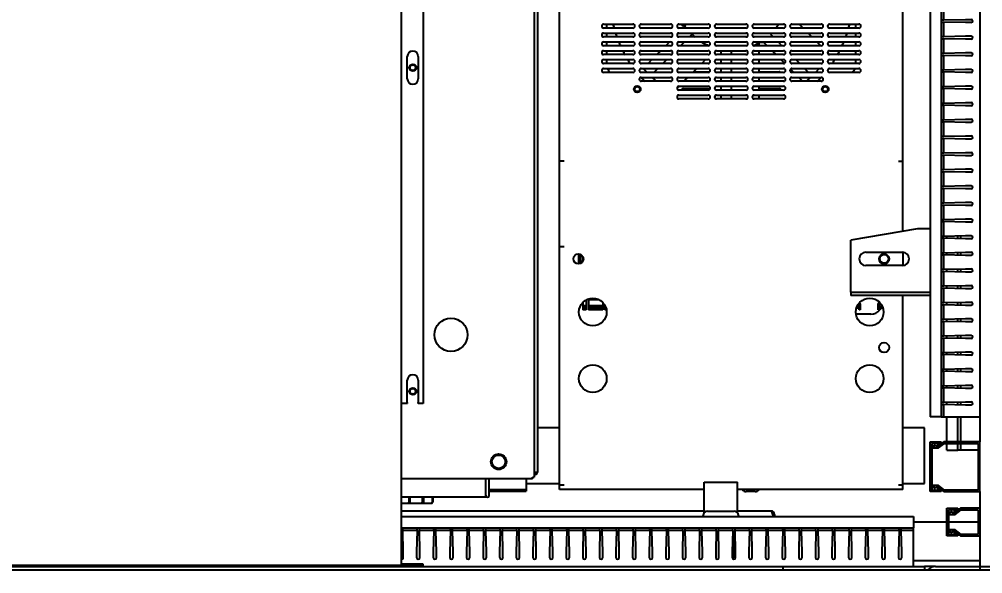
# Model space of a CAD drawing. Header units: feet. Extents: x -1522 to 1718, y -42 to 1309.
# Drawn here: x 33.255 to 36.109, y 7.458 to 9.099 of the extents above; entities that cross this region are included whole.
import ezdxf

# ---------------------------------------------------------------- set-up
doc = ezdxf.new("R2010")
doc.units = ezdxf.units.FT
doc.header["$MEASUREMENT"] = 0
doc.layers.add('E-EQPM-XFMR-1500V', color=141, linetype='Continuous')
doc.layers.add('G-NPLT', color=67, linetype='Continuous', plot=False)
doc.styles.add('NEI-A', font='arial.ttf')

# ---------------------------------------------------------------- blocks, each defined once
blk = doc.blocks.new('INV SKID')
at = {"layer": 'E-EQPM-XFMR-1500V', "linetype": 'Continuous'}
for p, q in [((-0.1247, 3.6492), (-0.1247, -3.2783)), ((-0.2723, 3.3572), (-0.2723, -3.2045)), ((-0.2395, 3.3572), (-0.2395, -3.2045)), ((-1.4354, -0.9276), (-1.4354, -3.3686)), ((-1.4452, -1.1064), (-1.4452, -3.3833)), ((-1.7733, -1.1507), (-1.7733, -3.1651)), ((-1.3698, -3.4194), (-1.3698, -1.1622)), ((-1.8389, -1.2426), (-1.8389, -3.6409)), ((-0.3527, -2.6555), (-0.3527, -1.3853)), ((-0.2313, -2.0297), (-0.2313, -1.9871)), ((-1.2393, -2.0423), (-1.1524, -2.0423)), ((-1.1524, -2.0538), (-1.2393, -2.0538)), ((-1.2303, -2.0423), (-1.2303, -2.0538)), ((-1.1278, -2.0423), (-1.0408, -2.0423)), ((-1.0408, -2.0538), (-1.1278, -2.0538)), ((-1.0162, -2.0423), (-0.9293, -2.0423)), ((-0.9293, -2.0538), (-1.0162, -2.0538)), ((-0.9976, -2.0472), (-1.0031, -2.0472)), ((-0.9971, -2.0481), (-1.0027, -2.0538)), ((-0.9047, -2.0423), (-0.8177, -2.0423)), ((-0.8177, -2.0538), (-0.9047, -2.0538)), ((-0.7931, -2.0423), (-0.7062, -2.0423)), ((-0.7062, -2.0538), (-0.7931, -2.0538)), ((-0.6816, -2.0423), (-0.5947, -2.0423)), ((-0.5947, -2.0538), (-0.6816, -2.0538)), ((-0.6601, -2.0423), (-0.6486, -2.0538)), ((-0.57, -2.0423), (-0.4831, -2.0423)), ((-0.4831, -2.0538), (-0.57, -2.0538)), ((-0.4921, -2.0538), (-0.4921, -2.0423)), ((-0.2395, -2.0297), (-0.2313, -2.0297)), ((-0.2395, -2.0363), (-0.2313, -2.0363)), ((-0.2313, -2.0297), (-0.1673, -2.0281)), ((-0.1673, -2.0379), (-0.2313, -2.0363)), ((-0.2313, -2.0789), (-0.2313, -2.0363)), ((-0.1673, -2.0281), (-0.1509, -2.0281)), ((-0.1509, -2.0379), (-0.1673, -2.0379)), ((-1.2393, -2.0685), (-1.1524, -2.0685)), ((-1.1524, -2.08), (-1.2393, -2.08)), ((-1.2303, -2.0685), (-1.2303, -2.08)), ((-1.1278, -2.0685), (-1.0408, -2.0685)), ((-1.0408, -2.08), (-1.1278, -2.08)), ((-1.0176, -2.0687), (-1.0218, -2.0729)), ((-1.0162, -2.0685), (-0.9293, -2.0685)), ((-0.9293, -2.08), (-1.0162, -2.08)), ((-0.9772, -2.0722), (-0.9851, -2.08)), ((-0.9047, -2.0685), (-0.8177, -2.0685)), ((-0.8177, -2.08), (-0.9047, -2.08)), ((-0.7931, -2.0685), (-0.7062, -2.0685)), ((-0.7062, -2.08), (-0.7931, -2.08)), ((-0.7452, -2.0722), (-0.7374, -2.08)), ((-0.6816, -2.0685), (-0.5947, -2.0685)), ((-0.5947, -2.08), (-0.6816, -2.08)), ((-0.6338, -2.0685), (-0.6223, -2.08)), ((-0.57, -2.0685), (-0.4831, -2.0685)), ((-0.4831, -2.08), (-0.57, -2.08)), ((-0.4921, -2.08), (-0.4921, -2.0685)), ((-0.2395, -2.0789), (-0.2313, -2.0789)), ((-0.2313, -2.0789), (-0.1673, -2.0773)), ((-0.1673, -2.0773), (-0.1509, -2.0773)), ((-1.2393, -2.0948), (-1.1524, -2.0948)), ((-1.1524, -2.1063), (-1.2393, -2.1063)), ((-1.2303, -2.0948), (-1.2303, -2.1063)), ((-1.1278, -2.0948), (-1.0408, -2.0948)), ((-1.0408, -2.1063), (-1.1278, -2.1063)), ((-1.0437, -2.0948), (-1.0552, -2.1063)), ((-1.0162, -2.0948), (-0.9293, -2.0948)), ((-0.9293, -2.1063), (-1.0162, -2.1063)), ((-0.9998, -2.0948), (-1.0113, -2.1063)), ((-0.9047, -2.0948), (-0.8177, -2.0948)), ((-0.8177, -2.1063), (-0.9047, -2.1063)), ((-0.7931, -2.0948), (-0.7062, -2.0948)), ((-0.7062, -2.1063), (-0.7931, -2.1063)), ((-0.7799, -2.0986), (-0.7799, -2.1063)), ((-0.7648, -2.0964), (-0.777, -2.0964)), ((-0.7665, -2.0948), (-0.755, -2.1063)), ((-0.7226, -2.0948), (-0.7111, -2.1063)), ((-0.6816, -2.0948), (-0.5947, -2.0948)), ((-0.5947, -2.1063), (-0.6816, -2.1063)), ((-0.6076, -2.0948), (-0.5961, -2.1063)), ((-0.57, -2.0948), (-0.4831, -2.0948)), ((-0.4831, -2.1063), (-0.57, -2.1063)), ((-0.4921, -2.1063), (-0.4921, -2.0948)), ((-0.2395, -2.0855), (-0.2313, -2.0855)), ((-0.1673, -2.0871), (-0.2313, -2.0855)), ((-0.2313, -2.1282), (-0.2313, -2.0855)), ((-0.1509, -2.0871), (-0.1673, -2.0871)), ((-1.8209, -2.2039), (-1.8209, -2.1382)), ((-1.7881, -2.1382), (-1.7881, -2.2039)), ((-1.2393, -2.121), (-1.1524, -2.121)), ((-1.1524, -2.1325), (-1.2393, -2.1325)), ((-1.2303, -2.121), (-1.2303, -2.1325)), ((-1.1278, -2.121), (-1.0408, -2.121)), ((-1.0408, -2.1325), (-1.1278, -2.1325)), ((-1.0699, -2.121), (-1.0814, -2.1325)), ((-1.0162, -2.121), (-0.9293, -2.121)), ((-0.9293, -2.1325), (-1.0162, -2.1325)), ((-0.9047, -2.121), (-0.8177, -2.121)), ((-0.8177, -2.1325), (-0.9047, -2.1325)), ((-0.8922, -2.121), (-0.8922, -2.1325)), ((-0.8612, -2.121), (-0.8612, -2.1325)), ((-0.7931, -2.121), (-0.7062, -2.121)), ((-0.7062, -2.1325), (-0.7931, -2.1325)), ((-0.7799, -2.121), (-0.7799, -2.1325)), ((-0.7402, -2.121), (-0.7287, -2.1325)), ((-0.6816, -2.121), (-0.5947, -2.121)), ((-0.5947, -2.1325), (-0.6816, -2.1325)), ((-0.5758, -2.1266), (-0.5698, -2.1325)), ((-0.57, -2.121), (-0.4831, -2.121)), ((-0.4831, -2.1325), (-0.57, -2.1325)), ((-0.4921, -2.1325), (-0.4921, -2.121)), ((-0.2395, -2.1282), (-0.2313, -2.1282)), ((-0.2395, -2.1347), (-0.2313, -2.1347)), ((-0.2313, -2.1282), (-0.1673, -2.1265)), ((-0.1673, -2.1364), (-0.2313, -2.1347)), ((-0.2313, -2.1774), (-0.2313, -2.1347)), ((-0.1673, -2.1265), (-0.1509, -2.1265)), ((-0.1509, -2.1364), (-0.1673, -2.1364)), ((-1.2393, -2.1473), (-1.1524, -2.1473)), ((-1.1524, -2.1587), (-1.2393, -2.1587)), ((-1.2303, -2.1473), (-1.2303, -2.1587)), ((-1.1278, -2.1473), (-1.0408, -2.1473)), ((-1.0408, -2.1587), (-1.1278, -2.1587)), ((-1.0962, -2.1473), (-1.1077, -2.1587)), ((-1.0523, -2.1473), (-1.0638, -2.1587)), ((-1.0162, -2.1473), (-0.9293, -2.1473)), ((-0.9293, -2.1587), (-1.0162, -2.1587)), ((-0.9373, -2.1473), (-0.9488, -2.1587)), ((-0.9047, -2.1473), (-0.8177, -2.1473)), ((-0.8177, -2.1587), (-0.9047, -2.1587)), ((-0.8922, -2.1473), (-0.8922, -2.1587)), ((-0.8612, -2.1473), (-0.8612, -2.1587)), ((-0.7931, -2.1473), (-0.7062, -2.1473)), ((-0.7062, -2.1587), (-0.7931, -2.1587)), ((-0.7799, -2.1473), (-0.7799, -2.1587)), ((-0.714, -2.1473), (-0.7033, -2.1579)), ((-0.6816, -2.1473), (-0.5947, -2.1473)), ((-0.5947, -2.1587), (-0.6816, -2.1587)), ((-0.6701, -2.1473), (-0.6586, -2.1587)), ((-0.57, -2.1473), (-0.4831, -2.1473)), ((-0.4831, -2.1587), (-0.57, -2.1587)), ((-0.4921, -2.1587), (-0.4921, -2.1473)), ((-1.2393, -2.1735), (-1.1524, -2.1735)), ((-1.1524, -2.185), (-1.2393, -2.185)), ((-1.1278, -2.1735), (-1.0408, -2.1735)), ((-1.0408, -2.185), (-1.1278, -2.185)), ((-1.1103, -2.185), (-1.1218, -2.1735)), ((-1.0786, -2.1735), (-1.0901, -2.185)), ((-1.0162, -2.1735), (-0.9293, -2.1735)), ((-0.9293, -2.185), (-1.0162, -2.185)), ((-0.9635, -2.1735), (-0.975, -2.185)), ((-0.9734, -2.1834), (-0.9253, -2.1834)), ((-0.9047, -2.1735), (-0.8177, -2.1735)), ((-0.8177, -2.185), (-0.9047, -2.185)), ((-0.8922, -2.1735), (-0.8922, -2.185)), ((-0.8612, -2.1735), (-0.8612, -2.185)), ((-0.7931, -2.1735), (-0.7062, -2.1735)), ((-0.7062, -2.185), (-0.7931, -2.185)), ((-0.7799, -2.1735), (-0.7799, -2.185)), ((-0.7799, -2.1834), (-0.7193, -2.1834)), ((-0.6858, -2.1754), (-0.6762, -2.185)), ((-0.6816, -2.1735), (-0.5947, -2.1735)), ((-0.5947, -2.185), (-0.6816, -2.185)), ((-0.6439, -2.1735), (-0.6324, -2.185)), ((-0.6007, -2.1735), (-0.6122, -2.185)), ((-0.57, -2.1735), (-0.4831, -2.1735)), ((-0.4831, -2.185), (-0.57, -2.185)), ((-0.2395, -2.1774), (-0.2313, -2.1774)), ((-0.2395, -2.1839), (-0.2313, -2.1839)), ((-0.2313, -2.1774), (-0.1673, -2.1757)), ((-0.1673, -2.1856), (-0.2313, -2.1839)), ((-0.2313, -2.2266), (-0.2313, -2.1839)), ((-0.1673, -2.1757), (-0.1509, -2.1757)), ((-0.1509, -2.1856), (-0.1673, -2.1856)), ((-1.1278, -2.1998), (-1.0408, -2.1998)), ((-1.0408, -2.2112), (-1.1278, -2.2112)), ((-1.084, -2.2112), (-1.0955, -2.1998)), ((-1.0162, -2.1998), (-0.9293, -2.1998)), ((-0.9293, -2.2112), (-1.0162, -2.2112)), ((-0.9898, -2.1998), (-1.0013, -2.2112)), ((-0.9047, -2.1998), (-0.8177, -2.1998)), ((-0.8177, -2.2112), (-0.9047, -2.2112)), ((-0.8922, -2.1998), (-0.8922, -2.2112)), ((-0.8612, -2.1998), (-0.8612, -2.2112)), ((-0.7931, -2.1998), (-0.7062, -2.1998)), ((-0.7062, -2.2112), (-0.7931, -2.2112)), ((-0.7799, -2.1998), (-0.7799, -2.2112)), ((-0.6816, -2.1998), (-0.5947, -2.1998)), ((-0.5947, -2.2112), (-0.6816, -2.2112)), ((-0.6615, -2.1998), (-0.65, -2.2112)), ((-0.6269, -2.1998), (-0.6384, -2.2112)), ((-0.2313, -2.2266), (-0.1673, -2.2249)), ((-0.1673, -2.2249), (-0.1509, -2.2249)), ((-1.016, -2.226), (-1.022, -2.2319)), ((-1.0162, -2.226), (-0.9293, -2.226)), ((-0.9293, -2.2375), (-1.0162, -2.2375)), ((-1.0162, -2.2523), (-0.9293, -2.2523)), ((-1.0031, -2.2326), (-0.9236, -2.2326)), ((-0.9047, -2.226), (-0.8177, -2.226)), ((-0.8177, -2.2375), (-0.9047, -2.2375)), ((-0.9047, -2.2523), (-0.8177, -2.2523)), ((-0.8922, -2.226), (-0.8922, -2.2375)), ((-0.8922, -2.2523), (-0.8922, -2.2637)), ((-0.8612, -2.226), (-0.8612, -2.2375)), ((-0.8612, -2.2523), (-0.8612, -2.2637)), ((-0.7931, -2.226), (-0.7062, -2.226)), ((-0.7062, -2.2375), (-0.7931, -2.2375)), ((-0.7931, -2.2523), (-0.7062, -2.2523)), ((-0.7799, -2.226), (-0.7799, -2.2375)), ((-0.7799, -2.2326), (-0.7193, -2.2326)), ((-0.7799, -2.2523), (-0.7799, -2.2637)), ((-0.2395, -2.2266), (-0.2313, -2.2266)), ((-0.2395, -2.2331), (-0.2313, -2.2331)), ((-0.1673, -2.2348), (-0.2313, -2.2331)), ((-0.2313, -2.2758), (-0.2313, -2.2331)), ((-0.1509, -2.2348), (-0.1673, -2.2348)), ((-0.9293, -2.2637), (-1.0162, -2.2637)), ((-0.8177, -2.2637), (-0.9047, -2.2637)), ((-0.7062, -2.2637), (-0.7931, -2.2637)), ((-0.2395, -2.2758), (-0.2313, -2.2758)), ((-0.2395, -2.2824), (-0.2313, -2.2824)), ((-0.2313, -2.2758), (-0.1673, -2.2742)), ((-0.1673, -2.284), (-0.2313, -2.2824)), ((-0.2313, -2.325), (-0.2313, -2.2824)), ((-0.1673, -2.2742), (-0.1509, -2.2742)), ((-0.1509, -2.284), (-0.1673, -2.284)), ((-0.2395, -2.325), (-0.2313, -2.325)), ((-0.2395, -2.3316), (-0.2313, -2.3316)), ((-0.2313, -2.325), (-0.1673, -2.3234)), ((-0.1673, -2.3332), (-0.2313, -2.3316)), ((-0.2313, -2.3742), (-0.2313, -2.3316)), ((-0.1673, -2.3234), (-0.1509, -2.3234)), ((-0.1509, -2.3332), (-0.1673, -2.3332)), ((-0.2395, -2.3742), (-0.2313, -2.3742)), ((-0.2395, -2.3808), (-0.2313, -2.3808)), ((-0.2313, -2.3742), (-0.1673, -2.3726)), ((-0.1673, -2.3824), (-0.2313, -2.3808)), ((-0.2313, -2.4234), (-0.2313, -2.3808)), ((-0.1673, -2.3726), (-0.1509, -2.3726)), ((-0.1509, -2.3824), (-0.1673, -2.3824)), ((-0.2395, -2.4234), (-0.2313, -2.4234)), ((-0.2313, -2.4234), (-0.1673, -2.4218)), ((-0.1673, -2.4218), (-0.1509, -2.4218)), ((-1.3566, -2.4483), (-1.3698, -2.4483)), ((-0.3658, -2.4483), (-0.3527, -2.4483)), ((-0.2395, -2.43), (-0.2313, -2.43)), ((-0.1673, -2.4316), (-0.2313, -2.43)), ((-0.2313, -2.4726), (-0.2313, -2.43)), ((-0.1509, -2.4316), (-0.1673, -2.4316)), ((-0.2395, -2.4726), (-0.2313, -2.4726)), ((-0.2395, -2.4792), (-0.2313, -2.4792)), ((-0.2313, -2.4726), (-0.1673, -2.471)), ((-0.1673, -2.4808), (-0.2313, -2.4792)), ((-0.2313, -2.5219), (-0.2313, -2.4792)), ((-0.1673, -2.471), (-0.1509, -2.471)), ((-0.1509, -2.4808), (-0.1673, -2.4808)), ((-0.2395, -2.5219), (-0.2313, -2.5219)), ((-0.2395, -2.5284), (-0.2313, -2.5284)), ((-0.2313, -2.5219), (-0.1673, -2.5202)), ((-0.1673, -2.5301), (-0.2313, -2.5284)), ((-0.2313, -2.5711), (-0.2313, -2.5284)), ((-0.1673, -2.5202), (-0.1509, -2.5202)), ((-0.1509, -2.5301), (-0.1673, -2.5301)), ((-0.2395, -2.5711), (-0.2313, -2.5711)), ((-0.2395, -2.5776), (-0.2313, -2.5776)), ((-0.2313, -2.5711), (-0.1673, -2.5694)), ((-0.1673, -2.5793), (-0.2313, -2.5776)), ((-0.2313, -2.6203), (-0.2313, -2.5776)), ((-0.1673, -2.5694), (-0.1509, -2.5694)), ((-0.1509, -2.5793), (-0.1673, -2.5793)), ((-0.2395, -2.6203), (-0.2313, -2.6203)), ((-0.2313, -2.6203), (-0.1673, -2.6186)), ((-0.1673, -2.6186), (-0.1509, -2.6186)), ((-0.31, -2.6484), (-0.5069, -2.6812)), ((-0.2723, -2.6484), (-0.31, -2.6484)), ((-0.2395, -2.6268), (-0.2313, -2.6268)), ((-0.1673, -2.6285), (-0.2313, -2.6268)), ((-0.2313, -2.6695), (-0.2313, -2.6268)), ((-0.1509, -2.6285), (-0.1673, -2.6285)), ((-0.5069, -2.8354), (-0.5069, -2.6812)), ((-0.2395, -2.6695), (-0.2313, -2.6695)), ((-0.2395, -2.6761), (-0.2313, -2.6761)), ((-0.2313, -2.6695), (-0.1673, -2.6679)), ((-0.1673, -2.6777), (-0.2313, -2.6761)), ((-0.2313, -2.7187), (-0.2313, -2.6761)), ((-0.2231, -2.6763), (-0.2231, -2.6693)), ((-0.1903, -2.6771), (-0.1903, -2.6684)), ((-0.1821, -2.6682), (-0.1821, -2.6773)), ((-0.1673, -2.6679), (-0.1509, -2.6679)), ((-0.1509, -2.6777), (-0.1673, -2.6777)), ((-1.3566, -2.7009), (-1.3698, -2.7009)), ((-1.3123, -2.7518), (-1.3123, -2.7222)), ((-1.3074, -2.7238), (-1.3074, -2.7502)), ((-1.3009, -2.7303), (-1.3009, -2.7437)), ((-0.4626, -2.7173), (-0.3543, -2.7173)), ((-0.4167, -2.7268), (-0.4167, -2.7247)), ((-0.415, -2.7257), (-0.415, -2.7238)), ((-0.4101, -2.7224), (-0.4101, -2.724)), ((-0.3527, -2.7175), (-0.3527, -2.7565)), ((-0.2395, -2.7187), (-0.2313, -2.7187)), ((-0.2395, -2.7253), (-0.2313, -2.7253)), ((-0.2313, -2.7187), (-0.1673, -2.7171)), ((-0.1673, -2.7269), (-0.2313, -2.7253)), ((-0.2313, -2.7679), (-0.2313, -2.7253)), ((-0.2231, -2.7255), (-0.2231, -2.7185)), ((-0.1903, -2.7263), (-0.1903, -2.7177)), ((-0.1821, -2.7174), (-0.1821, -2.7265)), ((-0.1673, -2.7171), (-0.1509, -2.7171)), ((-0.1509, -2.7269), (-0.1673, -2.7269)), ((-0.3543, -2.7567), (-0.4626, -2.7567)), ((-0.4167, -2.7493), (-0.4167, -2.7471)), ((-0.415, -2.7483), (-0.415, -2.7502)), ((-0.4101, -2.75), (-0.4101, -2.7516)), ((-0.2313, -2.7679), (-0.1673, -2.7663)), ((-0.2231, -2.7747), (-0.2231, -2.7677)), ((-0.1903, -2.7755), (-0.1903, -2.7669)), ((-0.1821, -2.7667), (-0.1821, -2.7757)), ((-0.1673, -2.7663), (-0.1509, -2.7663)), ((-0.2395, -2.7679), (-0.2313, -2.7679)), ((-0.2395, -2.7745), (-0.2313, -2.7745)), ((-0.1673, -2.7761), (-0.2313, -2.7745)), ((-0.2313, -2.8171), (-0.2313, -2.7745)), ((-0.1509, -2.7761), (-0.1673, -2.7761)), ((-0.2395, -2.8171), (-0.2313, -2.8171)), ((-0.2395, -2.8237), (-0.2313, -2.8237)), ((-0.2313, -2.8171), (-0.1673, -2.8155)), ((-0.1673, -2.8253), (-0.2313, -2.8237)), ((-0.2313, -2.8663), (-0.2313, -2.8237)), ((-0.2231, -2.8239), (-0.2231, -2.8169)), ((-0.1903, -2.8247), (-0.1903, -2.8161)), ((-0.1821, -2.8159), (-0.1821, -2.825)), ((-0.1673, -2.8155), (-0.1509, -2.8155)), ((-0.5069, -2.8354), (-0.2723, -2.8354)), ((-0.5069, -2.8354), (-0.5069, -2.8453)), ((-0.2723, -2.8453), (-0.5069, -2.8453)), ((-0.3527, -3.4194), (-0.3527, -2.8453)), ((-0.1509, -2.8253), (-0.1673, -2.8253)), ((-1.3009, -2.8661), (-1.3009, -2.8879)), ((-1.291, -2.8764), (-1.3009, -2.8764)), ((-1.291, -2.8791), (-1.3009, -2.8791)), ((-1.291, -2.8585), (-1.291, -2.8879)), ((-1.2844, -2.8557), (-1.2844, -2.8584)), ((-1.252, -2.8584), (-1.2844, -2.8584)), ((-1.2844, -2.8584), (-1.2844, -2.8879)), ((-1.2418, -2.8764), (-1.2844, -2.8764)), ((-1.2418, -2.8791), (-1.2844, -2.8791)), ((-1.2418, -2.8661), (-1.2418, -2.8879)), ((-1.2352, -2.8751), (-1.2352, -2.8879)), ((-1.2345, -2.8764), (-1.2352, -2.8764)), ((-1.2334, -2.8791), (-1.2352, -2.8791)), ((-0.4872, -2.8791), (-0.4839, -2.8791)), ((-0.4872, -2.883), (-0.4872, -2.8791)), ((-0.4839, -2.8764), (-0.4857, -2.8725)), ((-0.4839, -2.8791), (-0.4839, -2.8764)), ((-0.4812, -2.8667), (-0.479, -2.8715)), ((-0.479, -2.8715), (-0.479, -2.8879)), ((-0.4265, -2.8715), (-0.4228, -2.8648)), ((-0.4265, -2.8879), (-0.4265, -2.8715)), ((-0.4232, -2.8715), (-0.421, -2.8667)), ((-0.4232, -2.8879), (-0.4232, -2.8715)), ((-0.4165, -2.8725), (-0.4183, -2.8764)), ((-0.4183, -2.8764), (-0.4183, -2.8791)), ((-0.4183, -2.8791), (-0.415, -2.8791)), ((-0.415, -2.8791), (-0.415, -2.883)), ((-0.2395, -2.8663), (-0.2313, -2.8663)), ((-0.2395, -2.8729), (-0.2313, -2.8729)), ((-0.2313, -2.8663), (-0.1673, -2.8647)), ((-0.1673, -2.8746), (-0.2313, -2.8729)), ((-0.2313, -2.9156), (-0.2313, -2.8729)), ((-0.2231, -2.8731), (-0.2231, -2.8661)), ((-0.1903, -2.874), (-0.1903, -2.8653)), ((-0.1821, -2.8651), (-0.1821, -2.8742)), ((-0.1673, -2.8647), (-0.1509, -2.8647)), ((-0.1509, -2.8746), (-0.1673, -2.8746)), ((-1.291, -2.883), (-1.3009, -2.883)), ((-1.291, -2.8879), (-1.3009, -2.8879)), ((-1.2418, -2.883), (-1.2844, -2.883)), ((-1.2418, -2.8879), (-1.2844, -2.8879)), ((-1.232, -2.883), (-1.2352, -2.883)), ((-1.2309, -2.8879), (-1.2352, -2.8879)), ((-0.4478, -2.901), (-0.4915, -2.901)), ((-0.4823, -2.883), (-0.4872, -2.883)), ((-0.4823, -2.8879), (-0.4823, -2.883)), ((-0.479, -2.8879), (-0.4823, -2.8879)), ((-0.4232, -2.8879), (-0.4265, -2.8879)), ((-0.4199, -2.8879), (-0.4232, -2.8879)), ((-0.415, -2.883), (-0.4199, -2.883)), ((-0.4199, -2.883), (-0.4199, -2.8879)), ((-0.2395, -2.9156), (-0.2313, -2.9156)), ((-0.2395, -2.9221), (-0.2313, -2.9221)), ((-0.2313, -2.9156), (-0.1673, -2.9139)), ((-0.1673, -2.9238), (-0.2313, -2.9221)), ((-0.2313, -2.9648), (-0.2313, -2.9221)), ((-0.2231, -2.9223), (-0.2231, -2.9154)), ((-0.1903, -2.9232), (-0.1903, -2.9145)), ((-0.1821, -2.9143), (-0.1821, -2.9234)), ((-0.1673, -2.9139), (-0.1509, -2.9139)), ((-0.1509, -2.9238), (-0.1673, -2.9238)), ((-0.2395, -2.9648), (-0.2313, -2.9648)), ((-0.2313, -2.9648), (-0.1673, -2.9631)), ((-0.2231, -2.9715), (-0.2231, -2.9646)), ((-0.1903, -2.9724), (-0.1903, -2.9637)), ((-0.1821, -2.9635), (-0.1821, -2.9726)), ((-0.1673, -2.9631), (-0.1509, -2.9631)), ((-0.2395, -2.9713), (-0.2313, -2.9713)), ((-0.1673, -2.973), (-0.2313, -2.9713)), ((-0.2313, -3.014), (-0.2313, -2.9713)), ((-0.1509, -2.973), (-0.1673, -2.973)), ((-0.2395, -3.014), (-0.2313, -3.014)), ((-0.2395, -3.0205), (-0.2313, -3.0205)), ((-0.2313, -3.014), (-0.1673, -3.0123)), ((-0.1673, -3.0222), (-0.2313, -3.0205)), ((-0.2313, -3.0632), (-0.2313, -3.0205)), ((-0.2231, -3.0208), (-0.2231, -3.0138)), ((-0.1903, -3.0216), (-0.1903, -3.0129)), ((-0.1821, -3.0127), (-0.1821, -3.0218)), ((-0.1673, -3.0123), (-0.1509, -3.0123)), ((-0.1509, -3.0222), (-0.1673, -3.0222)), ((-0.2395, -3.0632), (-0.2313, -3.0632)), ((-0.2395, -3.0698), (-0.2313, -3.0698)), ((-0.2313, -3.0632), (-0.1673, -3.0616)), ((-0.1673, -3.0714), (-0.2313, -3.0698)), ((-0.2313, -3.1124), (-0.2313, -3.0698)), ((-0.2231, -3.07), (-0.2231, -3.063)), ((-0.1903, -3.0708), (-0.1903, -3.0621)), ((-0.1821, -3.0619), (-0.1821, -3.071)), ((-0.1673, -3.0616), (-0.1509, -3.0616)), ((-0.1509, -3.0714), (-0.1673, -3.0714)), ((-1.8209, -3.1619), (-1.8209, -3.0962)), ((-1.7881, -3.0962), (-1.7881, -3.1619)), ((-0.2395, -3.1124), (-0.2313, -3.1124)), ((-0.2395, -3.119), (-0.2313, -3.119)), ((-0.2313, -3.1124), (-0.1673, -3.1108)), ((-0.1673, -3.1206), (-0.2313, -3.119)), ((-0.2313, -3.1616), (-0.2313, -3.119)), ((-0.2231, -3.1192), (-0.2231, -3.1122)), ((-0.1903, -3.12), (-0.1903, -3.1114)), ((-0.1821, -3.1111), (-0.1821, -3.1202)), ((-0.1673, -3.1108), (-0.1509, -3.1108)), ((-0.1509, -3.1206), (-0.1673, -3.1206)), ((-1.8205, -3.1651), (-1.8389, -3.1651)), ((-1.7733, -3.1651), (-1.7884, -3.1651)), ((-0.2395, -3.1616), (-0.2313, -3.1616)), ((-0.2313, -3.1616), (-0.1673, -3.16)), ((-0.2231, -3.1684), (-0.2231, -3.1614)), ((-0.1903, -3.1692), (-0.1903, -3.1606)), ((-0.1821, -3.1604), (-0.1821, -3.1694)), ((-0.1673, -3.16), (-0.1509, -3.16)), ((-0.2395, -3.1682), (-0.2313, -3.1682)), ((-0.1673, -3.1698), (-0.2313, -3.1682)), ((-0.2313, -3.2045), (-0.2313, -3.1682)), ((-0.1509, -3.1698), (-0.1673, -3.1698)), ((-0.2395, -3.2045), (-0.2723, -3.2045)), ((-0.2395, -3.2045), (-0.1247, -3.2045)), ((-0.2231, -3.2783), (-0.2231, -3.2045)), ((-0.1903, -3.2783), (-0.1903, -3.2045)), ((-0.1821, -3.2045), (-0.1821, -3.2783)), ((-1.3698, -3.2373), (-1.4354, -3.2373)), ((-0.2887, -3.2373), (-0.3527, -3.2373)), ((-0.2887, -3.4014), (-0.2887, -3.2373)), ((-0.2723, -3.2783), (-0.2395, -3.2783)), ((-0.2723, -3.426), (-0.2723, -3.2783)), ((-0.2313, -3.2783), (-0.2493, -3.2915)), ((-0.2395, -3.281), (-0.2461, -3.281)), ((-0.2461, -3.281), (-0.2461, -3.2915)), ((-0.2395, -3.2783), (-0.2395, -3.281)), ((-0.1247, -3.2783), (-0.2313, -3.2783)), ((-0.1247, -3.426), (-0.1247, -3.2783)), ((-0.2493, -3.2833), (-0.2674, -3.2833)), ((-0.2674, -3.2833), (-0.2674, -3.4211)), ((-0.2608, -3.2931), (-0.2657, -3.2931)), ((-0.2657, -3.2931), (-0.2657, -3.2964)), ((-0.2657, -3.2964), (-0.2477, -3.2964)), ((-0.2559, -3.2882), (-0.2608, -3.2882)), ((-0.2608, -3.2882), (-0.2608, -3.2931)), ((-0.2559, -3.2915), (-0.2559, -3.2882)), ((-0.2493, -3.2915), (-0.2559, -3.2915)), ((-0.2493, -3.2915), (-0.2493, -3.2833)), ((-0.2461, -3.2915), (-0.2493, -3.2915)), ((-0.2477, -3.2964), (-0.2297, -3.2833)), ((-0.2297, -3.2833), (-0.1296, -3.2833)), ((-0.2231, -3.3029), (-0.2231, -3.2833)), ((-0.2231, -3.3029), (-0.1903, -3.3029)), ((-0.1903, -3.3029), (-0.1903, -3.2833)), ((-0.1296, -3.3029), (-0.1903, -3.3029)), ((-0.1821, -3.2833), (-0.1821, -3.3029)), ((-0.1296, -3.2833), (-0.1296, -3.4211)), ((-1.4501, -3.3882), (-1.8389, -3.3882)), ((-1.5879, -3.4424), (-1.5879, -3.3882)), ((-1.5879, -3.4424), (-1.5879, -3.3882)), ((-1.5781, -3.4375), (-1.5781, -3.3882)), ((-1.5781, -3.4375), (-1.5781, -3.3882)), ((-1.4682, -3.3882), (-1.4682, -3.4194)), ((-1.4501, -3.3833), (-1.4452, -3.3833)), ((-1.4501, -3.3882), (-1.4501, -3.3833)), ((-1.4452, -3.3686), (-1.4354, -3.3686)), ((-1.4452, -3.3702), (-1.4419, -3.3702)), ((-1.4452, -3.3751), (-1.4419, -3.3751)), ((-1.5781, -3.4194), (-1.4814, -3.4194)), ((-1.4814, -3.4194), (-1.4682, -3.4194)), ((-1.4682, -3.4014), (-1.3698, -3.4014)), ((-1.4682, -3.4194), (-1.4682, -3.4243)), ((-1.3566, -3.4063), (-1.3698, -3.4063)), ((-0.9416, -3.4194), (-1.3698, -3.4194)), ((-0.9416, -3.3981), (-0.8432, -3.3981)), ((-0.9416, -3.488), (-0.9416, -3.3981)), ((-0.8432, -3.488), (-0.8432, -3.3981)), ((-0.3527, -3.4194), (-0.8432, -3.4194)), ((-0.3527, -3.4063), (-0.3658, -3.4063)), ((-0.3527, -3.4014), (-0.2887, -3.4014)), ((-0.2674, -3.4211), (-0.2493, -3.4211)), ((-0.2477, -3.4079), (-0.2657, -3.4079)), ((-0.2657, -3.4079), (-0.2657, -3.4112)), ((-0.2657, -3.4112), (-0.2608, -3.4112)), ((-0.2608, -3.4112), (-0.2608, -3.4161)), ((-0.2608, -3.4161), (-0.2559, -3.4161)), ((-0.2559, -3.4129), (-0.2493, -3.4129)), ((-0.2559, -3.4161), (-0.2559, -3.4129)), ((-0.2493, -3.4129), (-0.2461, -3.4129)), ((-0.2493, -3.4129), (-0.2313, -3.426)), ((-0.2493, -3.4211), (-0.2493, -3.4129)), ((-0.2297, -3.4211), (-0.2477, -3.4079)), ((-0.2461, -3.4129), (-0.2461, -3.4233)), ((-0.2461, -3.4233), (-0.2395, -3.4233)), ((-0.2395, -3.4233), (-0.2395, -3.426)), ((-0.1296, -3.4211), (-0.2297, -3.4211)), ((-1.5879, -3.4424), (-1.8389, -3.4424)), ((-1.5879, -3.4424), (-1.8389, -3.4424)), ((-1.8165, -3.4424), (-1.8165, -3.4571)), ((-1.8129, -3.4424), (-1.8129, -3.4571)), ((-1.7764, -3.4424), (-1.7764, -3.4571)), ((-1.7727, -3.4424), (-1.7727, -3.4571)), ((-1.7469, -3.4424), (-1.7469, -3.4571)), ((-1.7454, -3.4424), (-1.7454, -3.4571)), ((-1.5781, -3.4243), (-1.4682, -3.4243)), ((-0.7904, -3.426), (-0.8172, -3.426)), ((-0.2395, -3.426), (-0.2723, -3.426)), ((-0.2313, -3.426), (-0.1247, -3.426)), ((-0.1247, -3.426), (-0.1247, -3.6474)), ((-1.8389, -3.4604), (-1.7488, -3.4604)), ((-0.2231, -3.4752), (-0.1903, -3.4752)), ((-0.2231, -3.5572), (-0.2231, -3.4752)), ((-0.2001, -3.4801), (-0.2182, -3.4801)), ((-0.2182, -3.4801), (-0.2182, -3.5523)), ((-0.1821, -3.4752), (-0.2001, -3.4883)), ((-0.2001, -3.4883), (-0.2001, -3.4801)), ((-0.1985, -3.4932), (-0.1805, -3.4801)), ((-0.1903, -3.4778), (-0.1969, -3.4778)), ((-0.1969, -3.4778), (-0.1969, -3.4883)), ((-0.1903, -3.4752), (-0.1903, -3.4778)), ((-0.1247, -3.4752), (-0.1821, -3.4752)), ((-0.1805, -3.4801), (-0.1296, -3.4801)), ((-0.1296, -3.4801), (-0.1296, -3.5523)), ((-0.9416, -3.4834), (-1.8389, -3.4834)), ((-1.8389, -3.4998), (-0.3215, -3.4998)), ((-0.9449, -3.4998), (-0.9449, -3.4965)), ((-0.9318, -3.4834), (-0.853, -3.4834)), ((-0.7431, -3.4834), (-0.8432, -3.4834)), ((-0.8399, -3.4965), (-0.8399, -3.4998)), ((-0.7382, -3.4932), (-0.7333, -3.4932)), ((-0.7382, -3.4932), (-0.7382, -3.4998)), ((-0.7333, -3.4932), (-0.7333, -3.4998)), ((-0.3215, -3.4998), (-0.3215, -3.5326)), ((-0.2116, -3.49), (-0.2165, -3.49)), ((-0.2165, -3.49), (-0.2165, -3.4932)), ((-0.2165, -3.4932), (-0.1985, -3.4932)), ((-0.2067, -3.485), (-0.2116, -3.485)), ((-0.2116, -3.485), (-0.2116, -3.49)), ((-0.2067, -3.4883), (-0.2067, -3.485)), ((-0.2001, -3.4883), (-0.2067, -3.4883)), ((-0.1969, -3.4883), (-0.2001, -3.4883)), ((-1.8389, -3.5326), (-0.3215, -3.5326)), ((-1.8342, -3.5408), (-1.8342, -3.5326)), ((-1.7916, -3.5408), (-1.7916, -3.5326)), ((-1.785, -3.5408), (-1.785, -3.5326)), ((-1.7424, -3.5408), (-1.7424, -3.5326)), ((-1.7358, -3.5408), (-1.7358, -3.5326)), ((-1.6932, -3.5408), (-1.6932, -3.5326)), ((-1.6866, -3.5408), (-1.6866, -3.5326)), ((-1.6439, -3.5408), (-1.6439, -3.5326)), ((-1.6374, -3.5408), (-1.6374, -3.5326)), ((-1.5947, -3.5408), (-1.5947, -3.5326)), ((-1.5882, -3.5408), (-1.5882, -3.5326)), ((-1.5455, -3.5408), (-1.5455, -3.5326)), ((-1.539, -3.5408), (-1.539, -3.5326)), ((-1.4963, -3.5408), (-1.4963, -3.5326)), ((-1.4897, -3.5408), (-1.4897, -3.5326)), ((-1.4471, -3.5408), (-1.4471, -3.5326)), ((-1.4405, -3.5408), (-1.4405, -3.5326)), ((-1.3979, -3.5408), (-1.3979, -3.5326)), ((-1.3913, -3.5408), (-1.3913, -3.5326)), ((-1.3487, -3.5408), (-1.3487, -3.5326)), ((-1.3421, -3.5408), (-1.3421, -3.5326)), ((-1.2995, -3.5408), (-1.2995, -3.5326)), ((-1.2929, -3.5408), (-1.2929, -3.5326)), ((-1.2502, -3.5408), (-1.2502, -3.5326)), ((-1.2437, -3.5408), (-1.2437, -3.5326)), ((-1.201, -3.5408), (-1.201, -3.5326)), ((-1.1945, -3.5408), (-1.1945, -3.5326)), ((-1.1518, -3.5408), (-1.1518, -3.5326)), ((-1.1453, -3.5408), (-1.1453, -3.5326)), ((-1.1026, -3.5408), (-1.1026, -3.5326)), ((-1.096, -3.5408), (-1.096, -3.5326)), ((-1.0534, -3.5408), (-1.0534, -3.5326)), ((-1.0468, -3.5408), (-1.0468, -3.5326)), ((-1.0042, -3.5408), (-1.0042, -3.5326)), ((-0.9976, -3.5408), (-0.9976, -3.5326)), ((-0.955, -3.5408), (-0.955, -3.5326)), ((-0.9484, -3.5408), (-0.9484, -3.5326)), ((-0.9058, -3.5408), (-0.9058, -3.5326)), ((-0.8992, -3.5408), (-0.8992, -3.5326)), ((-0.8565, -3.5408), (-0.8565, -3.5326)), ((-0.85, -3.5408), (-0.85, -3.5326)), ((-0.8073, -3.5408), (-0.8073, -3.5326)), ((-0.8008, -3.5408), (-0.8008, -3.5326)), ((-0.7581, -3.5408), (-0.7581, -3.5326)), ((-0.7516, -3.5408), (-0.7516, -3.5326)), ((-0.7089, -3.5408), (-0.7089, -3.5326)), ((-0.7023, -3.5408), (-0.7023, -3.5326)), ((-0.6597, -3.5408), (-0.6597, -3.5326)), ((-0.6531, -3.5408), (-0.6531, -3.5326)), ((-0.6105, -3.5408), (-0.6105, -3.5326)), ((-0.6039, -3.5408), (-0.6039, -3.5326)), ((-0.5613, -3.5408), (-0.5613, -3.5326)), ((-0.5547, -3.5408), (-0.5547, -3.5326)), ((-0.5121, -3.5408), (-0.5121, -3.5326)), ((-0.5055, -3.5408), (-0.5055, -3.5326)), ((-0.4628, -3.5408), (-0.4628, -3.5326)), ((-0.4563, -3.5408), (-0.4563, -3.5326)), ((-0.4136, -3.5408), (-0.4136, -3.5326)), ((-0.4071, -3.5408), (-0.4071, -3.5326)), ((-0.3644, -3.5408), (-0.3644, -3.5326)), ((-0.3579, -3.5408), (-0.3579, -3.5326)), ((-0.2231, -3.5162), (-0.3215, -3.5162)), ((-0.3215, -3.6474), (-0.3215, -3.5326)), ((-0.1296, -3.5162), (-0.2182, -3.5162)), ((-1.7916, -3.5408), (-1.8342, -3.5408)), ((-1.8326, -3.6048), (-1.8342, -3.5408)), ((-1.7916, -3.5408), (-1.7932, -3.6048)), ((-1.7424, -3.5408), (-1.785, -3.5408)), ((-1.7834, -3.6048), (-1.785, -3.5408)), ((-1.7424, -3.5408), (-1.744, -3.6048)), ((-1.6932, -3.5408), (-1.7358, -3.5408)), ((-1.7342, -3.6048), (-1.7358, -3.5408)), ((-1.6932, -3.5408), (-1.6948, -3.6048)), ((-1.6439, -3.5408), (-1.6866, -3.5408)), ((-1.685, -3.6048), (-1.6866, -3.5408)), ((-1.6439, -3.5408), (-1.6456, -3.6048)), ((-1.5947, -3.5408), (-1.6374, -3.5408)), ((-1.6357, -3.6048), (-1.6374, -3.5408)), ((-1.5947, -3.5408), (-1.5964, -3.6048)), ((-1.5455, -3.5408), (-1.5882, -3.5408)), ((-1.5865, -3.6048), (-1.5882, -3.5408)), ((-1.5455, -3.5408), (-1.5472, -3.6048)), ((-1.4963, -3.5408), (-1.539, -3.5408)), ((-1.5373, -3.6048), (-1.539, -3.5408)), ((-1.4963, -3.5408), (-1.4979, -3.6048)), ((-1.4471, -3.5408), (-1.4897, -3.5408)), ((-1.4881, -3.6048), (-1.4897, -3.5408)), ((-1.4471, -3.5408), (-1.4487, -3.6048)), ((-1.3979, -3.5408), (-1.4405, -3.5408)), ((-1.4389, -3.6048), (-1.4405, -3.5408)), ((-1.3979, -3.5408), (-1.3995, -3.6048)), ((-1.3487, -3.5408), (-1.3913, -3.5408)), ((-1.3897, -3.6048), (-1.3913, -3.5408)), ((-1.3487, -3.5408), (-1.3503, -3.6048)), ((-1.2995, -3.5408), (-1.3421, -3.5408)), ((-1.3405, -3.6048), (-1.3421, -3.5408)), ((-1.2995, -3.5408), (-1.3011, -3.6048)), ((-1.2502, -3.5408), (-1.2929, -3.5408)), ((-1.2913, -3.6048), (-1.2929, -3.5408)), ((-1.2502, -3.5408), (-1.2519, -3.6048)), ((-1.201, -3.5408), (-1.2437, -3.5408)), ((-1.242, -3.6048), (-1.2437, -3.5408)), ((-1.201, -3.5408), (-1.2027, -3.6048)), ((-1.1518, -3.5408), (-1.1945, -3.5408)), ((-1.1928, -3.6048), (-1.1945, -3.5408)), ((-1.1518, -3.5408), (-1.1535, -3.6048)), ((-1.1026, -3.5408), (-1.1453, -3.5408)), ((-1.1436, -3.6048), (-1.1453, -3.5408)), ((-1.1026, -3.5408), (-1.1042, -3.6048)), ((-1.0534, -3.5408), (-1.096, -3.5408)), ((-1.0944, -3.6048), (-1.096, -3.5408)), ((-1.0534, -3.5408), (-1.055, -3.6048)), ((-1.0042, -3.5408), (-1.0468, -3.5408)), ((-1.0452, -3.6048), (-1.0468, -3.5408)), ((-1.0042, -3.5408), (-1.0058, -3.6048)), ((-0.955, -3.5408), (-0.9976, -3.5408)), ((-0.996, -3.6048), (-0.9976, -3.5408)), ((-0.955, -3.5408), (-0.9566, -3.6048)), ((-0.9058, -3.5408), (-0.9484, -3.5408)), ((-0.9468, -3.6048), (-0.9484, -3.5408)), ((-0.9058, -3.5408), (-0.9074, -3.6048)), ((-0.8565, -3.5408), (-0.8992, -3.5408)), ((-0.8976, -3.6048), (-0.8992, -3.5408)), ((-0.8565, -3.5408), (-0.8582, -3.6048)), ((-0.8514, -3.6146), (-0.8514, -3.549)), ((-0.8073, -3.5408), (-0.85, -3.5408)), ((-0.8483, -3.6048), (-0.85, -3.5408)), ((-0.8073, -3.5408), (-0.809, -3.6048)), ((-0.7581, -3.5408), (-0.8008, -3.5408)), ((-0.7991, -3.6048), (-0.8008, -3.5408)), ((-0.7581, -3.5408), (-0.7598, -3.6048)), ((-0.7089, -3.5408), (-0.7516, -3.5408)), ((-0.7499, -3.6048), (-0.7516, -3.5408)), ((-0.7089, -3.5408), (-0.7105, -3.6048)), ((-0.6597, -3.5408), (-0.7023, -3.5408)), ((-0.7007, -3.6048), (-0.7023, -3.5408)), ((-0.6597, -3.5408), (-0.6613, -3.6048)), ((-0.6105, -3.5408), (-0.6531, -3.5408)), ((-0.6515, -3.6048), (-0.6531, -3.5408)), ((-0.6105, -3.5408), (-0.6121, -3.6048)), ((-0.5613, -3.5408), (-0.6039, -3.5408)), ((-0.6023, -3.6048), (-0.6039, -3.5408)), ((-0.5613, -3.5408), (-0.5629, -3.6048)), ((-0.5121, -3.5408), (-0.5547, -3.5408)), ((-0.5531, -3.6048), (-0.5547, -3.5408)), ((-0.5121, -3.5408), (-0.5137, -3.6048)), ((-0.4628, -3.5408), (-0.5055, -3.5408)), ((-0.5039, -3.6048), (-0.5055, -3.5408)), ((-0.4628, -3.5408), (-0.4645, -3.6048)), ((-0.4136, -3.5408), (-0.4563, -3.5408)), ((-0.4546, -3.6048), (-0.4563, -3.5408)), ((-0.4136, -3.5408), (-0.4153, -3.6048)), ((-0.3644, -3.5408), (-0.4071, -3.5408)), ((-0.4054, -3.6048), (-0.4071, -3.5408)), ((-0.3644, -3.5408), (-0.3661, -3.6048)), ((-0.3215, -3.5408), (-0.3579, -3.5408)), ((-0.3562, -3.6048), (-0.3579, -3.5408)), ((-0.1903, -3.5572), (-0.2231, -3.5572)), ((-0.2182, -3.5523), (-0.2001, -3.5523)), ((-0.1985, -3.5392), (-0.2165, -3.5392)), ((-0.2165, -3.5392), (-0.2165, -3.5424)), ((-0.2165, -3.5424), (-0.2116, -3.5424)), ((-0.2116, -3.5424), (-0.2116, -3.5474)), ((-0.2116, -3.5474), (-0.2067, -3.5474)), ((-0.2067, -3.5441), (-0.2001, -3.5441)), ((-0.2067, -3.5474), (-0.2067, -3.5441)), ((-0.2001, -3.5441), (-0.1969, -3.5441)), ((-0.2001, -3.5441), (-0.1821, -3.5572)), ((-0.2001, -3.5523), (-0.2001, -3.5441)), ((-0.1805, -3.5523), (-0.1985, -3.5392)), ((-0.1969, -3.5441), (-0.1969, -3.5546)), ((-0.1969, -3.5546), (-0.1903, -3.5546)), ((-0.1903, -3.5546), (-0.1903, -3.5572)), ((-0.1821, -3.5572), (-0.1247, -3.5572)), ((-0.1296, -3.5523), (-0.1805, -3.5523)), ((-1.8326, -3.6212), (-1.8326, -3.6048)), ((-1.7932, -3.6048), (-1.7932, -3.6212)), ((-1.7834, -3.6212), (-1.7834, -3.6048)), ((-1.744, -3.6048), (-1.744, -3.6212)), ((-1.7342, -3.6212), (-1.7342, -3.6048)), ((-1.6948, -3.6048), (-1.6948, -3.6212)), ((-1.685, -3.6212), (-1.685, -3.6048)), ((-1.6456, -3.6048), (-1.6456, -3.6212)), ((-1.6357, -3.6212), (-1.6357, -3.6048)), ((-1.5964, -3.6048), (-1.5964, -3.6212)), ((-1.5865, -3.6212), (-1.5865, -3.6048)), ((-1.5472, -3.6048), (-1.5472, -3.6212)), ((-1.5373, -3.6212), (-1.5373, -3.6048)), ((-1.4979, -3.6048), (-1.4979, -3.6212)), ((-1.4881, -3.6212), (-1.4881, -3.6048)), ((-1.4487, -3.6048), (-1.4487, -3.6212)), ((-1.4389, -3.6212), (-1.4389, -3.6048)), ((-1.3995, -3.6048), (-1.3995, -3.6212)), ((-1.3897, -3.6212), (-1.3897, -3.6048)), ((-1.3503, -3.6048), (-1.3503, -3.6212)), ((-1.3405, -3.6212), (-1.3405, -3.6048)), ((-1.3011, -3.6048), (-1.3011, -3.6212)), ((-1.2913, -3.6212), (-1.2913, -3.6048)), ((-1.2519, -3.6048), (-1.2519, -3.6212)), ((-1.242, -3.6212), (-1.242, -3.6048)), ((-1.2027, -3.6048), (-1.2027, -3.6212)), ((-1.1928, -3.6212), (-1.1928, -3.6048)), ((-1.1535, -3.6048), (-1.1535, -3.6212)), ((-1.1436, -3.6212), (-1.1436, -3.6048)), ((-1.1042, -3.6048), (-1.1042, -3.6212)), ((-1.0944, -3.6212), (-1.0944, -3.6048)), ((-1.055, -3.6048), (-1.055, -3.6212)), ((-1.0452, -3.6212), (-1.0452, -3.6048)), ((-1.0058, -3.6048), (-1.0058, -3.6212)), ((-0.996, -3.6212), (-0.996, -3.6048)), ((-0.9566, -3.6048), (-0.9566, -3.6212)), ((-0.9468, -3.6212), (-0.9468, -3.6048)), ((-0.9074, -3.6048), (-0.9074, -3.6212)), ((-0.8976, -3.6212), (-0.8976, -3.6048)), ((-0.8582, -3.6048), (-0.8582, -3.6212)), ((-0.8547, -3.6212), (-0.8582, -3.6212)), ((-0.8483, -3.6212), (-0.8483, -3.6048)), ((-0.809, -3.6048), (-0.809, -3.6212)), ((-0.7991, -3.6212), (-0.7991, -3.6048)), ((-0.7598, -3.6048), (-0.7598, -3.6212)), ((-0.7499, -3.6212), (-0.7499, -3.6048)), ((-0.7105, -3.6048), (-0.7105, -3.6212)), ((-0.7007, -3.6212), (-0.7007, -3.6048)), ((-0.6613, -3.6048), (-0.6613, -3.6212)), ((-0.6515, -3.6212), (-0.6515, -3.6048)), ((-0.6121, -3.6048), (-0.6121, -3.6212)), ((-0.6023, -3.6212), (-0.6023, -3.6048)), ((-0.5629, -3.6048), (-0.5629, -3.6212)), ((-0.5531, -3.6212), (-0.5531, -3.6048)), ((-0.5137, -3.6048), (-0.5137, -3.6212)), ((-0.5039, -3.6212), (-0.5039, -3.6048)), ((-0.4645, -3.6048), (-0.4645, -3.6212)), ((-0.4546, -3.6212), (-0.4546, -3.6048)), ((-0.4153, -3.6048), (-0.4153, -3.6212)), ((-0.4054, -3.6212), (-0.4054, -3.6048)), ((-0.3661, -3.6048), (-0.3661, -3.6212)), ((-0.3562, -3.6212), (-0.3562, -3.6048)), ((-9.1273, -3.6474), (-0.2887, -3.6474)), ((-1.7733, -3.6441), (-3.0823, -3.6441)), ((-2.8839, -3.6441), (-2.8839, -3.6474)), ((-2.8839, -3.6441), (-2.8839, -3.6474)), ((-1.9718, -3.6441), (-1.9718, -3.6474)), ((-1.9718, -3.6441), (-1.9718, -3.6474)), ((-1.7733, -3.6409), (-1.8389, -3.6409)), ((-1.7733, -3.6441), (-1.7733, -3.6409)), ((-0.7087, -3.6474), (-0.7087, -3.6573)), ((-0.1247, -3.631), (-0.3215, -3.631)), ((-0.2559, -3.6474), (-0.2887, -3.6474)), ((-0.2887, -3.6474), (-0.2887, -3.6573)), ((-0.2559, -3.6474), (0.0066, -3.6474)), ((-0.1247, -3.6474), (-0.1247, -3.6573)), ((-9.3537, -3.6573), (9.3537, -3.6573))]:
    blk.add_line(p, q, dxfattribs=at)
for centre, radius in [((-1.8045, -2.1711), 0.0105), ((-1.8045, -2.1711), 0.0082), ((-1.1396, -2.2345), 0.00984), ((-0.5828, -2.2345), 0.00984), ((-1.1396, -2.2345), 0.00738), ((-0.5828, -2.2345), 0.00738), ((-1.314, -2.737), 0.0148), ((-0.4085, -2.737), 0.0148), ((-0.4085, -2.737), 0.0131), ((-1.2713, -2.8945), 0.041), ((-0.4511, -2.8945), 0.041), ((-1.6913, -2.9617), 0.0492), ((-0.4085, -2.9995), 0.0148), ((-1.2713, -3.0913), 0.041), ((-0.4511, -3.0913), 0.041), ((-1.8045, -3.1291), 0.0105), ((-1.8045, -3.1291), 0.0082), ((-1.5502, -3.3374), 0.023), ((-1.5502, -3.3374), 0.0197)]:
    blk.add_circle(centre, radius, dxfattribs=at)
for centre, radius, start, end in [((-1.2393, -2.048), 0.00574, 90, 270), ((-0.8612, -1.9562), 0.3609, 193.8299, 195.6924), ((-1.1524, -2.048), 0.00574, 270, 90), ((-1.1278, -2.048), 0.00574, 90, 270), ((-1.0408, -2.048), 0.00574, 270, 90), ((-1.0162, -2.048), 0.00574, 90, 270), ((-1.0031, -2.0415), 0.00574, 188.2417, 270), ((-0.8612, -1.9562), 0.164, 211.7338, 214.1022), ((-0.9293, -2.048), 0.00574, 270, 90), ((-0.9047, -2.048), 0.00574, 90, 270), ((-0.8177, -2.048), 0.00574, 270, 90), ((-0.7931, -2.048), 0.00574, 90, 270), ((-0.8612, -1.9562), 0.164, 323.4845, 328.2339), ((-0.7062, -2.048), 0.00574, 270, 90), ((-0.6816, -2.048), 0.00574, 90, 270), ((-0.5947, -2.048), 0.00574, 270, 90), ((-0.57, -2.048), 0.00574, 90, 270), ((-0.8612, -1.9562), 0.3609, 344.3076, 346.1701), ((-0.4831, -2.048), 0.00574, 270, 90), ((-0.1509, -2.033), 0.00492, 270, 90), ((-1.2393, -2.0743), 0.00574, 90, 270), ((-0.8612, -1.9562), 0.3609, 198.1801, 200.1191), ((-1.1524, -2.0743), 0.00574, 270, 90), ((-1.1278, -2.0743), 0.00574, 90, 270), ((-1.0408, -2.0743), 0.00574, 270, 90), ((-1.0162, -2.0743), 0.00574, 90, 270), ((-0.8612, -1.9562), 0.164, 225, 229.2224), ((-0.9293, -2.0743), 0.00574, 270, 90), ((-0.9047, -2.0743), 0.00574, 90, 270), ((-0.8177, -2.0743), 0.00574, 270, 90), ((-0.7931, -2.0743), 0.00574, 90, 270), ((-0.8612, -1.9562), 0.164, 315, 316.6812), ((-0.7062, -2.0743), 0.00574, 270, 90), ((-0.6816, -2.0743), 0.00574, 90, 270), ((-0.5947, -2.0743), 0.00574, 270, 90), ((-0.57, -2.0743), 0.00574, 90, 270), ((-0.8612, -1.9562), 0.3609, 339.8809, 341.8199), ((-0.4831, -2.0743), 0.00574, 270, 90), ((-0.1509, -2.0822), 0.00492, 270, 90), ((-1.2393, -2.1005), 0.00574, 90, 270), ((-0.8612, -1.9562), 0.3609, 202.6096, 204.6071), ((-1.1524, -2.1005), 0.00574, 270, 90), ((-1.1278, -2.1005), 0.00574, 90, 270), ((-1.0408, -2.1005), 0.00574, 270, 90), ((-1.0162, -2.1005), 0.00574, 90, 270), ((-0.8612, -1.9562), 0.164, 237.9251, 246.2141), ((-0.9293, -2.1005), 0.00574, 270, 90), ((-0.9047, -2.1005), 0.00574, 90, 270), ((-0.8177, -2.1005), 0.00574, 270, 90), ((-0.7931, -2.1005), 0.00574, 90, 270), ((-0.8612, -1.9562), 0.164, 293.8512, 302.1363), ((-0.7062, -2.1005), 0.00574, 270, 90), ((-0.6816, -2.1005), 0.00574, 90, 270), ((-0.5947, -2.1005), 0.00574, 270, 90), ((-0.57, -2.1005), 0.00574, 90, 270), ((-0.8612, -1.9562), 0.3609, 335.3929, 337.3904), ((-0.4831, -2.1005), 0.00574, 270, 90), ((-1.8045, -2.1382), 0.0164, 0, 180), ((-1.2393, -2.1268), 0.00574, 90, 270), ((-0.8612, -1.9562), 0.3609, 207.251, 209.3083), ((-1.1524, -2.1268), 0.00574, 270, 90), ((-1.1278, -2.1268), 0.00574, 90, 270), ((-1.0408, -2.1268), 0.00574, 270, 90), ((-1.0162, -2.1268), 0.00574, 90, 270), ((-0.9293, -2.1268), 0.00574, 270, 90), ((-0.9047, -2.1268), 0.00574, 90, 270), ((-0.8177, -2.1268), 0.00574, 270, 90), ((-0.7931, -2.1268), 0.00574, 90, 270), ((-0.7062, -2.1268), 0.00574, 270, 90), ((-0.6816, -2.1268), 0.00574, 90, 270), ((-0.5947, -2.1268), 0.00574, 270, 90), ((-0.57, -2.1268), 0.00574, 90, 270), ((-0.8612, -1.9562), 0.3609, 330.6917, 332.749), ((-0.4831, -2.1268), 0.00574, 270, 90), ((-0.1509, -2.1314), 0.00492, 270, 90), ((-1.2393, -2.153), 0.00574, 90, 270), ((-0.8612, -1.9562), 0.3609, 212.0022, 214.2356), ((-1.1524, -2.153), 0.00574, 270, 90), ((-1.1278, -2.153), 0.00574, 90, 270), ((-1.0408, -2.153), 0.00574, 270, 90), ((-1.0162, -2.153), 0.00574, 90, 270), ((-0.9293, -2.153), 0.00574, 270, 90), ((-0.9047, -2.153), 0.00574, 90, 270), ((-0.8177, -2.153), 0.00574, 270, 90), ((-0.7931, -2.153), 0.00574, 90, 270), ((-0.7062, -2.153), 0.00574, 270, 90), ((-0.6816, -2.153), 0.00574, 90, 270), ((-0.5947, -2.153), 0.00574, 270, 90), ((-0.57, -2.153), 0.00574, 90, 270), ((-0.8612, -1.9562), 0.3609, 325.7644, 327.9978), ((-0.4831, -2.153), 0.00574, 270, 90), ((-1.2393, -2.1793), 0.00574, 90, 270), ((-0.8612, -1.9562), 0.4265, 210.6636, 212.5261), ((-1.1524, -2.1793), 0.00574, 270, 90), ((-1.1278, -2.1793), 0.00574, 90, 270), ((-1.0408, -2.1793), 0.00574, 270, 90), ((-1.0162, -2.1793), 0.00574, 90, 270), ((-0.9293, -2.1793), 0.00574, 270, 90), ((-0.9047, -2.1793), 0.00574, 90, 270), ((-0.8177, -2.1793), 0.00574, 270, 90), ((-0.7931, -2.1793), 0.00574, 90, 270), ((-0.7193, -2.1891), 0.00574, 45.7332, 90), ((-0.7062, -2.1793), 0.00574, 270, 90), ((-0.6816, -2.1793), 0.00574, 90, 270), ((-0.5947, -2.1793), 0.00574, 270, 90), ((-0.57, -2.1793), 0.00574, 90, 270), ((-0.8612, -1.9562), 0.4265, 327.4739, 329.3364), ((-0.4831, -2.1793), 0.00574, 270, 90), ((-0.1509, -2.1807), 0.00492, 270, 90), ((-1.8045, -2.2039), 0.0164, 180, 0), ((-1.1278, -2.2055), 0.00574, 90, 270), ((-0.8612, -1.9562), 0.3609, 222.4209, 225.0748), ((-1.0408, -2.2055), 0.00574, 270, 90), ((-1.0162, -2.2055), 0.00574, 90, 270), ((-0.9293, -2.2055), 0.00574, 270, 90), ((-0.9047, -2.2055), 0.00574, 90, 270), ((-0.8177, -2.2055), 0.00574, 270, 90), ((-0.7931, -2.2055), 0.00574, 90, 270), ((-0.7062, -2.2055), 0.00574, 270, 90), ((-0.6816, -2.2055), 0.00574, 90, 270), ((-0.8612, -1.9562), 0.3609, 314.9252, 317.5791), ((-0.5947, -2.2055), 0.00574, 270, 90), ((-0.1509, -2.2299), 0.00492, 270, 90), ((-1.0162, -2.2317), 0.00574, 90, 270), ((-1.0162, -2.258), 0.00574, 90, 270), ((-1.0031, -2.2383), 0.00574, 90, 171.7583), ((-0.9293, -2.2317), 0.00574, 270, 90), ((-0.9293, -2.258), 0.00574, 270, 90), ((-0.9047, -2.2317), 0.00574, 90, 270), ((-0.9047, -2.258), 0.00574, 90, 270), ((-0.8177, -2.2317), 0.00574, 270, 90), ((-0.8177, -2.258), 0.00574, 270, 90), ((-0.7931, -2.2317), 0.00574, 90, 270), ((-0.7931, -2.258), 0.00574, 90, 270), ((-0.7193, -2.2383), 0.00574, 8.2417, 90), ((-0.7062, -2.2317), 0.00574, 270, 90), ((-0.7062, -2.258), 0.00574, 270, 90), ((-0.1509, -2.2791), 0.00492, 270, 90), ((-0.1509, -2.3283), 0.00492, 270, 90), ((-0.1509, -2.3775), 0.00492, 270, 90), ((-0.1509, -2.4267), 0.00492, 270, 90), ((-0.1509, -2.4759), 0.00492, 270, 90), ((-0.1509, -2.5251), 0.00492, 270, 90), ((-0.1509, -2.5744), 0.00492, 270, 90), ((-0.1509, -2.6236), 0.00492, 270, 90), ((-0.1509, -2.6728), 0.00492, 270, 90), ((-0.4626, -2.737), 0.0197, 90, 270), ((-0.3543, -2.737), 0.0197, 270, 90), ((-0.1509, -2.722), 0.00492, 270, 90), ((-0.1509, -2.7712), 0.00492, 270, 90), ((-0.1509, -2.8204), 0.00492, 270, 90), ((-0.4478, -2.8682), 0.0328, 340.7303, 349.5785), ((-0.1509, -2.8696), 0.00492, 270, 90), ((-0.4478, -2.8682), 0.0328, 270, 323.1265), ((-0.4478, -2.8682), 0.0328, 328.2165, 333), ((-0.1509, -2.9188), 0.00492, 270, 90), ((-0.1509, -2.9681), 0.00492, 270, 90), ((-0.1509, -3.0173), 0.00492, 270, 90), ((-1.8045, -3.0962), 0.0164, 0, 180), ((-0.1509, -3.0665), 0.00492, 270, 90), ((-0.1509, -3.1157), 0.00492, 270, 90), ((-1.8045, -3.1619), 0.0164, 180, 191.537), ((-1.8045, -3.1619), 0.0164, 348.463, 0), ((-0.1509, -3.1649), 0.00492, 270, 90), ((-1.4419, -3.3686), 0.00656, 270, 0), ((-1.4419, -3.3686), 0.00164, 270, 0), ((-0.8172, -3.4145), 0.0115, 205.7243, 270), ((-0.7904, -3.4145), 0.0115, 270, 334.2818), ((-1.583, -3.4375), 0.00492, 180, 0), ((-1.583, -3.4375), 0.00492, 180, 0), ((-0.9318, -3.4965), 0.0131, 90, 180), ((-0.853, -3.4965), 0.0131, 0, 90), ((-0.7431, -3.4932), 0.00984, 0, 90), ((-0.7431, -3.4932), 0.00492, 0, 35.4599), ((-0.8596, -3.549), 0.0082, 0, 68.1918), ((-0.8596, -3.5818), 0.00656, 286.241, 70.8555), ((-0.8596, -3.5753), 0.00656, 337.5683, 69.3224), ((-1.8375, -3.6212), 0.00492, 253.3671, 0), ((-1.7883, -3.6212), 0.00492, 180, 0), ((-1.7391, -3.6212), 0.00492, 180, 0), ((-1.6899, -3.6212), 0.00492, 180, 0), ((-1.6407, -3.6212), 0.00492, 180, 0), ((-1.5914, -3.6212), 0.00492, 180, 0), ((-1.5422, -3.6212), 0.00492, 180, 0), ((-1.493, -3.6212), 0.00492, 180, 0), ((-1.4438, -3.6212), 0.00492, 180, 0), ((-1.3946, -3.6212), 0.00492, 180, 0), ((-1.3454, -3.6212), 0.00492, 180, 0), ((-1.2962, -3.6212), 0.00492, 180, 0), ((-1.247, -3.6212), 0.00492, 180, 0), ((-1.1977, -3.6212), 0.00492, 180, 0), ((-1.1485, -3.6212), 0.00492, 180, 0), ((-1.0993, -3.6212), 0.00492, 180, 0), ((-1.0501, -3.6212), 0.00492, 180, 0), ((-1.0009, -3.6212), 0.00492, 180, 0), ((-0.9517, -3.6212), 0.00492, 180, 0), ((-0.9025, -3.6212), 0.00492, 180, 0), ((-0.8533, -3.6212), 0.00492, 180, 0), ((-0.8596, -3.6146), 0.0082, 283.0705, 0), ((-0.804, -3.6212), 0.00492, 180, 0), ((-0.7548, -3.6212), 0.00492, 180, 0), ((-0.7056, -3.6212), 0.00492, 180, 0), ((-0.6564, -3.6212), 0.00492, 180, 0), ((-0.6072, -3.6212), 0.00492, 180, 0), ((-0.558, -3.6212), 0.00492, 180, 0), ((-0.5088, -3.6212), 0.00492, 180, 0), ((-0.4596, -3.6212), 0.00492, 180, 0), ((-0.4103, -3.6212), 0.00492, 180, 0), ((-0.3611, -3.6212), 0.00492, 180, 0), ((-0.2559, -3.6802), 0.0328, 90, 135.5152)]:
    blk.add_arc(centre, radius, start, end, dxfattribs=at)
for points, knots in [([(-1.8144, -3.4604), (-1.8147, -3.4604), (-1.8161, -3.4599), (-1.8165, -3.4582), (-1.8165, -3.4571)], [0, 0, 0, 0, 0.2002, 1, 1, 1, 1]), ([(-1.8125, -3.4604), (-1.8126, -3.4604), (-1.8127, -3.46), (-1.8129, -3.459), (-1.8129, -3.4579), (-1.8129, -3.4571)], [0, 0, 0, 0, 0.085412, 0.298358, 1, 1, 1, 1]), ([(-1.7767, -3.4604), (-1.7766, -3.4604), (-1.7765, -3.46), (-1.7764, -3.459), (-1.7764, -3.4579), (-1.7764, -3.4571)], [0, 0, 0, 0, 0.085417, 0.298361, 1, 1, 1, 1]), ([(-1.7748, -3.4604), (-1.7746, -3.4604), (-1.7732, -3.4599), (-1.7727, -3.4582), (-1.7727, -3.4571)], [0, 0, 0, 0, 0.200206, 1, 1, 1, 1]), ([(-1.7496, -3.4604), (-1.7489, -3.4604), (-1.7473, -3.4596), (-1.7469, -3.458), (-1.7469, -3.4571)], [0, 0, 0, 0, 0.458149, 1, 1, 1, 1]), ([(-1.7488, -3.4604), (-1.7479, -3.4604), (-1.7462, -3.4598), (-1.7454, -3.458), (-1.7454, -3.4571)], [0, 0, 0, 0, 0.499589, 1, 1, 1, 1]), ([(-0.7391, -3.4904), (-0.7397, -3.4887), (-0.7404, -3.4864), (-0.7422, -3.4834), (-0.7431, -3.4834)], [0, 0, 0, 0, 0.66109, 1, 1, 1, 1])]:
    blk.add_open_spline(points, degree=3, knots=knots, dxfattribs=at)
blk.add_open_spline([(-0.7382, -3.4932), (-0.7385, -3.4923), (-0.7388, -3.4913), (-0.7391, -3.4904)], degree=3, dxfattribs=at)

msp = doc.modelspace()

# ---------------------------------------------------------------- block references
msp.add_blockref('INV SKID', (36.22501, 11.12722))

# ---------------------------------------------------------------- texts
at = {"layer": 'G-NPLT', "insert": (-1524.03887, 222.65943), "char_height": 50.15749436, "attachment_point": 1, "style": 'NEI-A'}
msp.add_mtext_dynamic_manual_height_columns('\\pi-250.78747,l250.78747;THIS INVERTER NEEDS TO BE UPDATED WITH THE CORRECT INVERTER JOB SPECIFIC. GET FROM THE INVERTER XREF.', width=1665.7235448, gutter_width=214.91157, heights=[0], dxfattribs=at)

doc.saveas('drawing.dxf')
